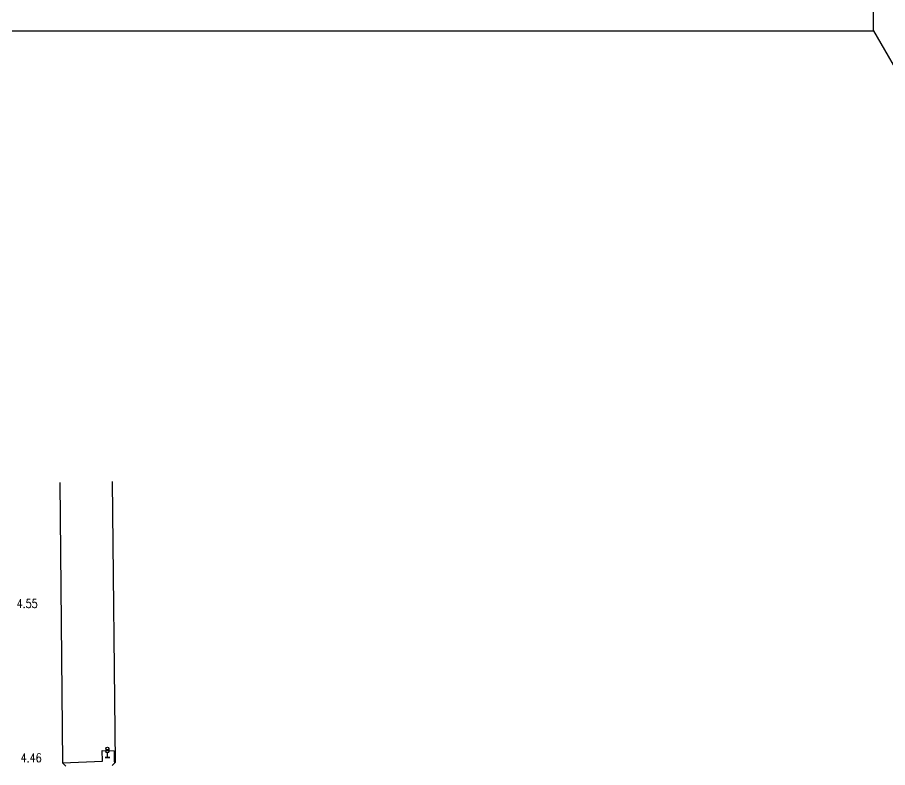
# Model space of a CAD drawing. Header units: millimetres. Extents: x 493081 to 494254, y 3431492 to 3432651.
# Drawn here: x 493442.2 to 493591.1, y 3431935.1 to 3432063.5 of the extents above; entities that cross this region are included whole.
import ezdxf
from ezdxf.enums import TextEntityAlignment as Align

# ---------------------------------------------------------------- set-up
doc = ezdxf.new("R2010")
doc.units = ezdxf.units.MM
doc.header["$LTSCALE"] = 300
for name, color, linetype in [('WALL', 6, 'Continuous'), ('图框', 137, 'Continuous'), ('地形', 8, 'Continuous'), ('道路', 42, 'Continuous')]:
    doc.layers.add(name, color=color, linetype=linetype)
doc.styles.add('HZ', font='rs.shx', dxfattribs={"width": 0.8, "bigfont": 'hztxt.shx'})

# ---------------------------------------------------------------- blocks, each defined once
blk = doc.blocks.new('gc298')
for points in [[(-0.5, 3.1), (-0.5, 2.1)], [(0.5, 3.1), (0.5, 2.1)], [(-0.8, 0), (0.8, 0), (-0.8, 0)], [(0, 0), (0, 1.6)]]:
    blk.add_lwpolyline(points)
for centre in [(0, 3.1), (0, 2.1)]:
    blk.add_circle(centre, 0.5)
blk = doc.blocks.new('sadf f')
at = {"layer": '图框'}
blk.add_lwpolyline([(650751, 339863), (734851, 339863), (734851, 399263), (650751, 399263)], close=True, dxfattribs=at)

msp = doc.modelspace()

# ---------------------------------------------------------------- linework, layer by layer
at = {"layer": '地形', "color": 8, "flags": 128}
for points in [[(493449.523, 3431983.899), (493449.975, 3431935.921)], [(493459.009, 3431936.051), (493458.505, 3431984.057)], [(493449.975, 3431935.921), (493456.816, 3431936.233), (493456.736, 3431938.014), (493458.791, 3431937.974), (493458.781, 3431936.074), (493459.009, 3431936.051)], [(493449.975, 3431935.921), (493450.546, 3431935.361)], [(493459.009, 3431936.051), (493458.45, 3431935.48)]]:
    msp.add_lwpolyline(points, dxfattribs=at)
at = {"layer": '道路'}
msp.add_line((493588.683, 3432061.16), (493683.869, 3431896.293), dxfattribs=at)

# ---------------------------------------------------------------- block references
at = {"layer": 'WALL', "xscale": 0.004999999888241291, "yscale": 0.004999999888241291, "zscale": 0.005}
msp.add_blockref('sadf f', (489914.428, 3430361.845), dxfattribs=at)
at = {"layer": '地形', "color": 8, "xscale": 0.5, "yscale": 0.5}
msp.add_blockref('gc298', (493457.645, 3431936.822), dxfattribs=at)

# ---------------------------------------------------------------- texts
at = {"layer": '地形', "color": 8, "style": 'HZ', "width": 0.8}
for s, p in [('4.55', (493442.127, 3431963.172)), ('4.46', (493442.797, 3431936.782))]:
    msp.add_text(s, height=1.5, dxfattribs=at).set_placement(p, align=Align.MIDDLE_LEFT)

doc.saveas('drawing.dxf')
